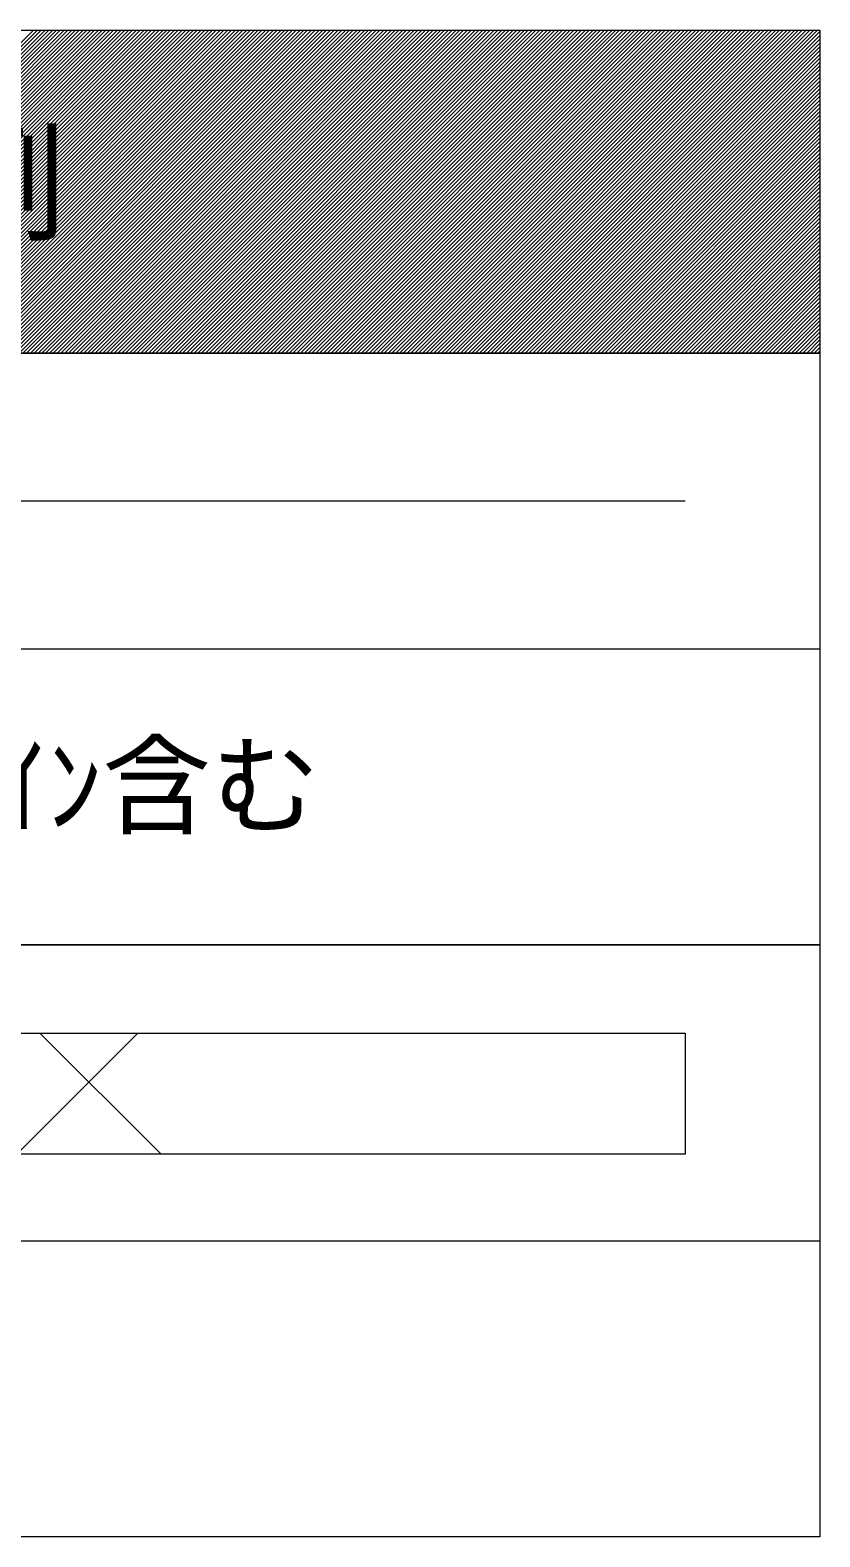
# Model space of a CAD drawing. Units: millimetres at full size, sheet at 1:100. Extents: x 3352 to 127672, y -40372 to 101181.
# Drawn here: x 28707 to 31642, y -30269 to -24669 of the extents above; entities that cross this region are included whole.
import ezdxf
from ezdxf.enums import TextEntityAlignment as Align

# ---------------------------------------------------------------- set-up
doc = ezdxf.new("R2010")
doc.units = ezdxf.units.MM
doc.header["$LTSCALE"] = 100
doc.layers.add('0-0', color=134, linetype='Continuous', lineweight=18)
doc.styles.add('ＭＳ ゴシック', font='')
doc.styles.add('ＭＳ Ｐゴシック', font='')
doc.styles.get('ＭＳ ゴシック').set_extended_font_data('MS Gothic')
doc.styles.get('ＭＳ Ｐゴシック').set_extended_font_data('MS PGothic')

msp = doc.modelspace()

# ---------------------------------------------------------------- linework, layer by layer
at = {"layer": '0-0', "color": 8}
for p, q in [((27520.2, -25868.6), (28720.2, -24668.6)), ((27534.4, -25868.6), (28734.4, -24668.6)), ((27548.5, -25868.6), (28748.5, -24668.6)), ((27562.7, -25868.6), (28762.7, -24668.6)), ((27576.8, -25868.6), (28776.8, -24668.6)), ((27591, -25868.6), (28791, -24668.6)), ((27605.1, -25868.6), (28805.1, -24668.6)), ((27619.2, -25868.6), (28819.2, -24668.6)), ((27633.4, -25868.6), (28833.4, -24668.6)), ((27647.5, -25868.6), (28847.5, -24668.6)), ((27661.7, -25868.6), (28861.7, -24668.6)), ((27675.8, -25868.6), (28875.8, -24668.6)), ((27689.9, -25868.6), (28889.9, -24668.6)), ((27704.1, -25868.6), (28904.1, -24668.6)), ((27718.2, -25868.6), (28918.2, -24668.6)), ((27732.4, -25868.6), (28932.4, -24668.6)), ((27746.5, -25868.6), (28946.5, -24668.6)), ((27760.7, -25868.6), (28960.7, -24668.6)), ((27774.8, -25868.6), (28974.8, -24668.6)), ((27788.9, -25868.6), (28988.9, -24668.6)), ((27803.1, -25868.6), (29003.1, -24668.6)), ((27817.2, -25868.6), (29017.2, -24668.6)), ((27831.4, -25868.6), (29031.4, -24668.6)), ((27845.5, -25868.6), (29045.5, -24668.6)), ((27859.7, -25868.6), (29059.7, -24668.6)), ((27873.8, -25868.6), (29073.8, -24668.6)), ((27887.9, -25868.6), (29087.9, -24668.6)), ((27902.1, -25868.6), (29102.1, -24668.6)), ((27916.2, -25868.6), (29116.2, -24668.6)), ((27930.4, -25868.6), (29130.4, -24668.6)), ((27944.5, -25868.6), (29144.5, -24668.6)), ((27958.7, -25868.6), (29158.7, -24668.6)), ((27972.8, -25868.6), (29172.8, -24668.6)), ((27986.9, -25868.6), (29186.9, -24668.6)), ((28001.1, -25868.6), (29201.1, -24668.6)), ((28015.2, -25868.6), (29215.2, -24668.6)), ((28029.4, -25868.6), (29229.4, -24668.6)), ((28043.5, -25868.6), (29243.5, -24668.6)), ((28057.6, -25868.6), (29257.6, -24668.6)), ((28071.8, -25868.6), (29271.8, -24668.6)), ((28085.9, -25868.6), (29285.9, -24668.6)), ((28100.1, -25868.6), (29300.1, -24668.6)), ((28114.2, -25868.6), (29314.2, -24668.6)), ((28128.4, -25868.6), (29328.4, -24668.6)), ((28142.5, -25868.6), (29342.5, -24668.6)), ((28156.6, -25868.6), (29356.6, -24668.6)), ((28170.8, -25868.6), (29370.8, -24668.6)), ((28184.9, -25868.6), (29384.9, -24668.6)), ((28199.1, -25868.6), (29399.1, -24668.6)), ((28213.2, -25868.6), (29413.2, -24668.6)), ((28227.4, -25868.6), (29427.4, -24668.6)), ((28241.5, -25868.6), (29441.5, -24668.6)), ((28255.6, -25868.6), (29455.6, -24668.6)), ((28269.8, -25868.6), (29469.8, -24668.6)), ((28283.9, -25868.6), (29483.9, -24668.6)), ((28298.1, -25868.6), (29498.1, -24668.6)), ((28312.2, -25868.6), (29512.2, -24668.6)), ((28326.3, -25868.6), (29526.3, -24668.6)), ((28340.5, -25868.6), (29540.5, -24668.6)), ((28354.6, -25868.6), (29554.6, -24668.6)), ((28368.8, -25868.6), (29568.8, -24668.6)), ((28382.9, -25868.6), (29582.9, -24668.6)), ((28397.1, -25868.6), (29597.1, -24668.6)), ((28411.2, -25868.6), (29611.2, -24668.6)), ((28425.3, -25868.6), (29625.3, -24668.6)), ((28439.5, -25868.6), (29639.5, -24668.6)), ((28453.6, -25868.6), (29653.6, -24668.6)), ((28467.8, -25868.6), (29667.8, -24668.6)), ((28481.9, -25868.6), (29681.9, -24668.6)), ((28496.1, -25868.6), (29696.1, -24668.6)), ((28510.2, -25868.6), (29710.2, -24668.6)), ((28524.3, -25868.6), (29724.3, -24668.6)), ((28538.5, -25868.6), (29738.5, -24668.6)), ((28552.6, -25868.6), (29752.6, -24668.6)), ((28566.8, -25868.6), (29766.8, -24668.6)), ((28580.9, -25868.6), (29780.9, -24668.6)), ((28595, -25868.6), (29795, -24668.6)), ((28609.2, -25868.6), (29809.2, -24668.6)), ((28623.3, -25868.6), (29823.3, -24668.6)), ((28637.5, -25868.6), (29837.5, -24668.6)), ((28651.6, -25868.6), (29851.6, -24668.6)), ((28665.8, -25868.6), (29865.8, -24668.6)), ((28679.9, -25868.6), (29879.9, -24668.6)), ((28694, -25868.6), (29894, -24668.6)), ((28708.2, -25868.6), (29908.2, -24668.6)), ((28722.3, -25868.6), (29922.3, -24668.6)), ((28736.5, -25868.6), (29936.5, -24668.6)), ((28750.6, -25868.6), (29950.6, -24668.6)), ((28764.8, -25868.6), (29964.8, -24668.6)), ((28778.9, -25868.6), (29978.9, -24668.6)), ((28793, -25868.6), (29993, -24668.6)), ((28807.2, -25868.6), (30007.2, -24668.6)), ((28821.3, -25868.6), (30021.3, -24668.6)), ((28835.5, -25868.6), (30035.5, -24668.6)), ((28849.6, -25868.6), (30049.6, -24668.6)), ((28863.7, -25868.6), (30063.7, -24668.6)), ((28877.9, -25868.6), (30077.9, -24668.6)), ((28892, -25868.6), (30092, -24668.6)), ((28906.2, -25868.6), (30106.2, -24668.6)), ((28920.3, -25868.6), (30120.3, -24668.6)), ((28934.5, -25868.6), (30134.5, -24668.6)), ((28948.6, -25868.6), (30148.6, -24668.6)), ((28962.7, -25868.6), (30162.7, -24668.6)), ((28976.9, -25868.6), (30176.9, -24668.6)), ((28991, -25868.6), (30191, -24668.6)), ((29005.2, -25868.6), (30205.2, -24668.6)), ((29019.3, -25868.6), (30219.3, -24668.6)), ((29033.5, -25868.6), (30233.5, -24668.6)), ((29047.6, -25868.6), (30247.6, -24668.6)), ((29061.7, -25868.6), (30261.7, -24668.6)), ((29075.9, -25868.6), (30275.9, -24668.6)), ((29090, -25868.6), (30290, -24668.6)), ((29104.2, -25868.6), (30304.2, -24668.6)), ((29118.3, -25868.6), (30318.3, -24668.6)), ((29132.4, -25868.6), (30332.4, -24668.6)), ((29146.6, -25868.6), (30346.6, -24668.6)), ((29160.7, -25868.6), (30360.7, -24668.6)), ((29174.9, -25868.6), (30374.9, -24668.6)), ((29189, -25868.6), (30389, -24668.6)), ((29203.2, -25868.6), (30403.2, -24668.6)), ((29217.3, -25868.6), (30417.3, -24668.6)), ((29231.4, -25868.6), (30431.4, -24668.6)), ((29245.6, -25868.6), (30445.6, -24668.6)), ((29259.7, -25868.6), (30459.7, -24668.6)), ((29273.9, -25868.6), (30473.9, -24668.6)), ((29288, -25868.6), (30488, -24668.6)), ((29302.2, -25868.6), (30502.2, -24668.6)), ((29316.3, -25868.6), (30516.3, -24668.6)), ((29330.4, -25868.6), (30530.4, -24668.6)), ((29344.6, -25868.6), (30544.6, -24668.6)), ((29358.7, -25868.6), (30558.7, -24668.6)), ((29372.9, -25868.6), (30572.9, -24668.6)), ((29387, -25868.6), (30587, -24668.6)), ((29401.1, -25868.6), (30601.1, -24668.6)), ((29415.3, -25868.6), (30615.3, -24668.6)), ((29429.4, -25868.6), (30629.4, -24668.6)), ((29443.6, -25868.6), (30643.6, -24668.6)), ((29457.7, -25868.6), (30657.7, -24668.6)), ((29471.9, -25868.6), (30671.9, -24668.6)), ((29486, -25868.6), (30686, -24668.6)), ((29500.1, -25868.6), (30700.1, -24668.6)), ((29514.3, -25868.6), (30714.3, -24668.6)), ((29528.4, -25868.6), (30728.4, -24668.6)), ((29542.6, -25868.6), (30742.6, -24668.6)), ((29556.7, -25868.6), (30756.7, -24668.6)), ((29570.9, -25868.6), (30770.9, -24668.6)), ((29585, -25868.6), (30785, -24668.6)), ((29599.1, -25868.6), (30799.1, -24668.6)), ((29613.3, -25868.6), (30813.3, -24668.6)), ((29627.4, -25868.6), (30827.4, -24668.6)), ((29641.6, -25868.6), (30841.6, -24668.6)), ((29655.7, -25868.6), (30855.7, -24668.6)), ((29669.8, -25868.6), (30869.8, -24668.6)), ((29684, -25868.6), (30884, -24668.6)), ((29698.1, -25868.6), (30898.1, -24668.6)), ((29712.3, -25868.6), (30912.3, -24668.6)), ((29726.4, -25868.6), (30926.4, -24668.6)), ((29740.6, -25868.6), (30940.6, -24668.6)), ((29754.7, -25868.6), (30954.7, -24668.6)), ((29768.8, -25868.6), (30968.8, -24668.6)), ((29783, -25868.6), (30983, -24668.6)), ((29797.1, -25868.6), (30997.1, -24668.6)), ((29811.3, -25868.6), (31011.3, -24668.6)), ((29825.4, -25868.6), (31025.4, -24668.6)), ((29839.6, -25868.6), (31039.6, -24668.6)), ((29853.7, -25868.6), (31053.7, -24668.6)), ((29867.8, -25868.6), (31067.8, -24668.6)), ((29882, -25868.6), (31082, -24668.6)), ((29896.1, -25868.6), (31096.1, -24668.6)), ((29910.3, -25868.6), (31110.3, -24668.6)), ((29924.4, -25868.6), (31124.4, -24668.6)), ((29938.5, -25868.6), (31138.5, -24668.6)), ((29952.7, -25868.6), (31152.7, -24668.6)), ((29966.8, -25868.6), (31166.8, -24668.6)), ((29981, -25868.6), (31181, -24668.6)), ((29995.1, -25868.6), (31195.1, -24668.6)), ((30009.3, -25868.6), (31209.3, -24668.6)), ((30023.4, -25868.6), (31223.4, -24668.6)), ((30037.5, -25868.6), (31237.5, -24668.6)), ((30051.7, -25868.6), (31251.7, -24668.6)), ((30065.8, -25868.6), (31265.8, -24668.6)), ((30080, -25868.6), (31280, -24668.6)), ((30094.1, -25868.6), (31294.1, -24668.6)), ((30108.3, -25868.6), (31308.3, -24668.6)), ((30122.4, -25868.6), (31322.4, -24668.6)), ((30136.5, -25868.6), (31336.5, -24668.6)), ((30150.7, -25868.6), (31350.7, -24668.6)), ((30164.8, -25868.6), (31364.8, -24668.6)), ((30179, -25868.6), (31379, -24668.6)), ((30193.1, -25868.6), (31393.1, -24668.6)), ((30207.2, -25868.6), (31407.2, -24668.6)), ((30221.4, -25868.6), (31421.4, -24668.6)), ((30235.5, -25868.6), (31435.5, -24668.6)), ((30249.7, -25868.6), (31449.7, -24668.6)), ((30263.8, -25868.6), (31463.8, -24668.6)), ((30278, -25868.6), (31478, -24668.6)), ((30292.1, -25868.6), (31492.1, -24668.6)), ((30306.2, -25868.6), (31506.2, -24668.6)), ((30320.4, -25868.6), (31520.4, -24668.6)), ((30334.5, -25868.6), (31534.5, -24668.6)), ((30348.7, -25868.6), (31548.7, -24668.6)), ((30362.8, -25868.6), (31562.8, -24668.6)), ((30377, -25868.6), (31577, -24668.6)), ((30391.1, -25868.6), (31591.1, -24668.6)), ((30405.2, -25868.6), (31605.2, -24668.6)), ((30419.4, -25868.6), (31619.4, -24668.6)), ((30433.5, -25868.6), (31633.5, -24668.6)), ((30447.7, -25868.6), (31642.2, -24674.1)), ((30461.8, -25868.6), (31642.2, -24688.2)), ((30476, -25868.6), (31642.2, -24702.4)), ((30490.1, -25868.6), (31642.2, -24716.5)), ((30504.2, -25868.6), (31642.2, -24730.7)), ((30518.4, -25868.6), (31642.2, -24744.8)), ((30532.5, -25868.6), (31642.2, -24759)), ((30546.7, -25868.6), (31642.2, -24773.1)), ((30560.8, -25868.6), (31642.2, -24787.2)), ((30574.9, -25868.6), (31642.2, -24801.4)), ((30589.1, -25868.6), (31642.2, -24815.5)), ((30603.2, -25868.6), (31642.2, -24829.7)), ((30617.4, -25868.6), (31642.2, -24843.8)), ((30631.5, -25868.6), (31642.2, -24858)), ((30645.7, -25868.6), (31642.2, -24872.1)), ((30659.8, -25868.6), (31642.2, -24886.2)), ((30673.9, -25868.6), (31642.2, -24900.4)), ((30688.1, -25868.6), (31642.2, -24914.5)), ((30702.2, -25868.6), (31642.2, -24928.7)), ((30716.4, -25868.6), (31642.2, -24942.8)), ((30730.5, -25868.6), (31642.2, -24956.9)), ((30744.7, -25868.6), (31642.2, -24971.1)), ((30758.8, -25868.6), (31642.2, -24985.2)), ((30772.9, -25868.6), (31642.2, -24999.4)), ((30787.1, -25868.6), (31642.2, -25013.5)), ((30801.2, -25868.6), (31642.2, -25027.7)), ((30815.4, -25868.6), (31642.2, -25041.8)), ((30829.5, -25868.6), (31642.2, -25055.9)), ((30843.6, -25868.6), (31642.2, -25070.1)), ((30857.8, -25868.6), (31642.2, -25084.2)), ((30871.9, -25868.6), (31642.2, -25098.4)), ((30886.1, -25868.6), (31642.2, -25112.5)), ((30900.2, -25868.6), (31642.2, -25126.7)), ((30914.4, -25868.6), (31642.2, -25140.8)), ((30928.5, -25868.6), (31642.2, -25154.9)), ((30942.6, -25868.6), (31642.2, -25169.1)), ((30956.8, -25868.6), (31642.2, -25183.2)), ((30970.9, -25868.6), (31642.2, -25197.4)), ((30985.1, -25868.6), (31642.2, -25211.5)), ((30999.2, -25868.6), (31642.2, -25225.6)), ((31013.4, -25868.6), (31642.2, -25239.8)), ((31027.5, -25868.6), (31642.2, -25253.9)), ((31041.6, -25868.6), (31642.2, -25268.1)), ((31055.8, -25868.6), (31642.2, -25282.2)), ((31069.9, -25868.6), (31642.2, -25296.4)), ((31084.1, -25868.6), (31642.2, -25310.5)), ((31098.2, -25868.6), (31642.2, -25324.6)), ((31112.3, -25868.6), (31642.2, -25338.8)), ((31126.5, -25868.6), (31642.2, -25352.9)), ((31140.6, -25868.6), (31642.2, -25367.1)), ((31154.8, -25868.6), (31642.2, -25381.2)), ((31168.9, -25868.6), (31642.2, -25395.4)), ((31183.1, -25868.6), (31642.2, -25409.5)), ((31197.2, -25868.6), (31642.2, -25423.6)), ((31211.3, -25868.6), (31642.2, -25437.8)), ((31225.5, -25868.6), (31642.2, -25451.9)), ((31239.6, -25868.6), (31642.2, -25466.1)), ((31253.8, -25868.6), (31642.2, -25480.2)), ((31267.9, -25868.6), (31642.2, -25494.4)), ((31282.1, -25868.6), (31642.2, -25508.5)), ((31296.2, -25868.6), (31642.2, -25522.6)), ((31310.3, -25868.6), (31642.2, -25536.8)), ((31324.5, -25868.6), (31642.2, -25550.9)), ((31338.6, -25868.6), (31642.2, -25565.1)), ((31352.8, -25868.6), (31642.2, -25579.2)), ((31366.9, -25868.6), (31642.2, -25593.3)), ((31381, -25868.6), (31642.2, -25607.5)), ((31395.2, -25868.6), (31642.2, -25621.6)), ((31409.3, -25868.6), (31642.2, -25635.8)), ((31423.5, -25868.6), (31642.2, -25649.9)), ((31437.6, -25868.6), (31642.2, -25664.1)), ((31451.8, -25868.6), (31642.2, -25678.2)), ((31465.9, -25868.6), (31642.2, -25692.3)), ((31480, -25868.6), (31642.2, -25706.5)), ((31494.2, -25868.6), (31642.2, -25720.6)), ((31508.3, -25868.6), (31642.2, -25734.8)), ((31522.5, -25868.6), (31642.2, -25748.9)), ((31536.6, -25868.6), (31642.2, -25763.1)), ((31550.8, -25868.6), (31642.2, -25777.2)), ((31564.9, -25868.6), (31642.2, -25791.3)), ((31579, -25868.6), (31642.2, -25805.5)), ((31593.2, -25868.6), (31642.2, -25819.6)), ((31607.3, -25868.6), (31642.2, -25833.8)), ((31621.5, -25868.6), (31642.2, -25847.9)), ((31635.6, -25868.6), (31642.2, -25862))]:
    msp.add_line(p, q, dxfattribs=at)
at = {"layer": '0-0', "color": 3}
msp.add_line((24142.2, -26418.6), (31142.2, -26418.6), dxfattribs=at)
at = {"layer": '0-0'}
for p, q in [((23642.2, -26968.6), (31642.2, -26968.6)), ((23642.2, -29168.6), (31642.2, -29168.6))]:
    msp.add_line(p, q, dxfattribs=at)
at = {"layer": '0-0', "color": 93}
for p, q in [((28657.6, -28846.6), (29107.6, -28396.6)), ((28743.8, -28396.6), (29193.8, -28846.6))]:
    msp.add_line(p, q, dxfattribs=at)
at = {"layer": '0-0'}
for points in [[(23642.2, -24668.6), (31642.2, -24668.6), (31642.2, -25868.6), (23642.2, -25868.6)], [(23642.2, -25868.6), (31642.2, -25868.6), (31642.2, -28068.6), (23642.2, -28068.6)], [(23642.2, -28068.6), (31642.2, -28068.6), (31642.2, -30268.6), (23642.2, -30268.6)]]:
    msp.add_lwpolyline(points, close=True, dxfattribs=at)
at = {"layer": '0-0', "color": 93}
msp.add_lwpolyline([(24142.2, -28846.6), (24142.2, -28396.6), (31142.2, -28396.6), (31142.2, -28846.6)], close=True, dxfattribs=at)

# ---------------------------------------------------------------- texts
at = {"layer": '0-0', "color": 7, "style": 'ＭＳ Ｐゴシック'}
msp.add_text('排煙検討図\u3000凡例', height=353.6, dxfattribs=at).set_placement((24980.9, -25517.9), align=Align.BOTTOM_LEFT)
at = {"layer": '0-0', "style": 'ＭＳ ゴシック'}
msp.add_text('排煙区画ライン※ｼｬｯﾀｰﾗｲﾝ含む', height=297, dxfattribs=at).set_placement((24113.4, -27713.4), align=Align.BOTTOM_LEFT)

doc.saveas('drawing.dxf')
